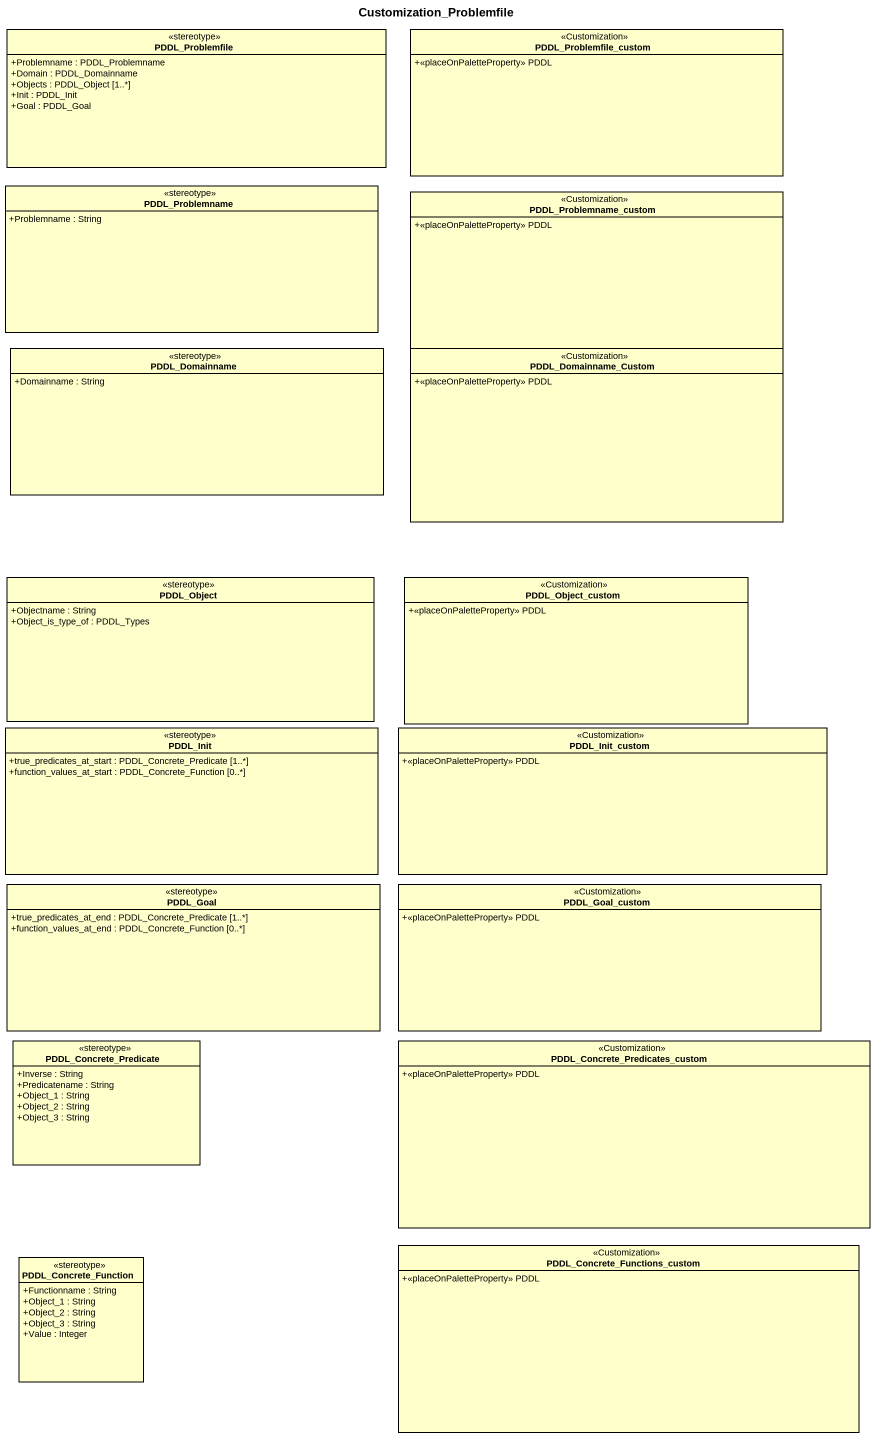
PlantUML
@startuml
title Customization_Problemfile
hide circle
hide empty members
skinparam classAttributeIconSize 0
class PDDL_Problemfile <<stereotype>> {
  +Problemname : PDDL_Problemname
  +Domain : PDDL_Domainname
  +Objects : PDDL_Object [1..*]
  +Init : PDDL_Init
  +Goal : PDDL_Goal
}
class PDDL_Problemfile_custom <<Customization>> {
  +<<placeOnPaletteProperty>> PDDL
}
class PDDL_Problemname <<stereotype>> {
  +Problemname : String
}
class PDDL_Problemname_custom <<Customization>> {
  +<<placeOnPaletteProperty>> PDDL
}
class PDDL_Domainname <<stereotype>> {
  +Domainname : String
}
class PDDL_Domainname_Custom <<Customization>> {
  +<<placeOnPaletteProperty>> PDDL
}
class PDDL_Object <<stereotype>> {
  +Objectname : String
  +Object_is_type_of : PDDL_Types
}
class PDDL_Object_custom <<Customization>> {
  +<<placeOnPaletteProperty>> PDDL
}
class PDDL_Init <<stereotype>> {
  +true_predicates_at_start : PDDL_Concrete_Predicate [1..*]
  +function_values_at_start : PDDL_Concrete_Function [0..*]
}
class PDDL_Init_custom <<Customization>> {
  +<<placeOnPaletteProperty>> PDDL
}
class PDDL_Goal <<stereotype>> {
  +true_predicates_at_end : PDDL_Concrete_Predicate [1..*]
  +function_values_at_end : PDDL_Concrete_Function [0..*]
}
class PDDL_Goal_custom <<Customization>> {
  +<<placeOnPaletteProperty>> PDDL
}
class PDDL_Concrete_Predicate <<stereotype>> {
  +Inverse : String
  +Predicatename : String
  +Object_1 : String
  +Object_2 : String
  +Object_3 : String
}
class "PDDL_Concrete_Predicates_custom" as PDDL_Concrete_Predicates <<Customization>> {
  +<<placeOnPaletteProperty>> PDDL
}
class PDDL_Concrete_Function <<stereotype>> {
  +Functionname : String
  +Object_1 : String
  +Object_2 : String
  +Object_3 : String
  +Value : Integer
}
class "PDDL_Concrete_Functions_custom" as PDDL_Concrete_Functions <<Customization>> {
  +<<placeOnPaletteProperty>> PDDL
}
@enduml
